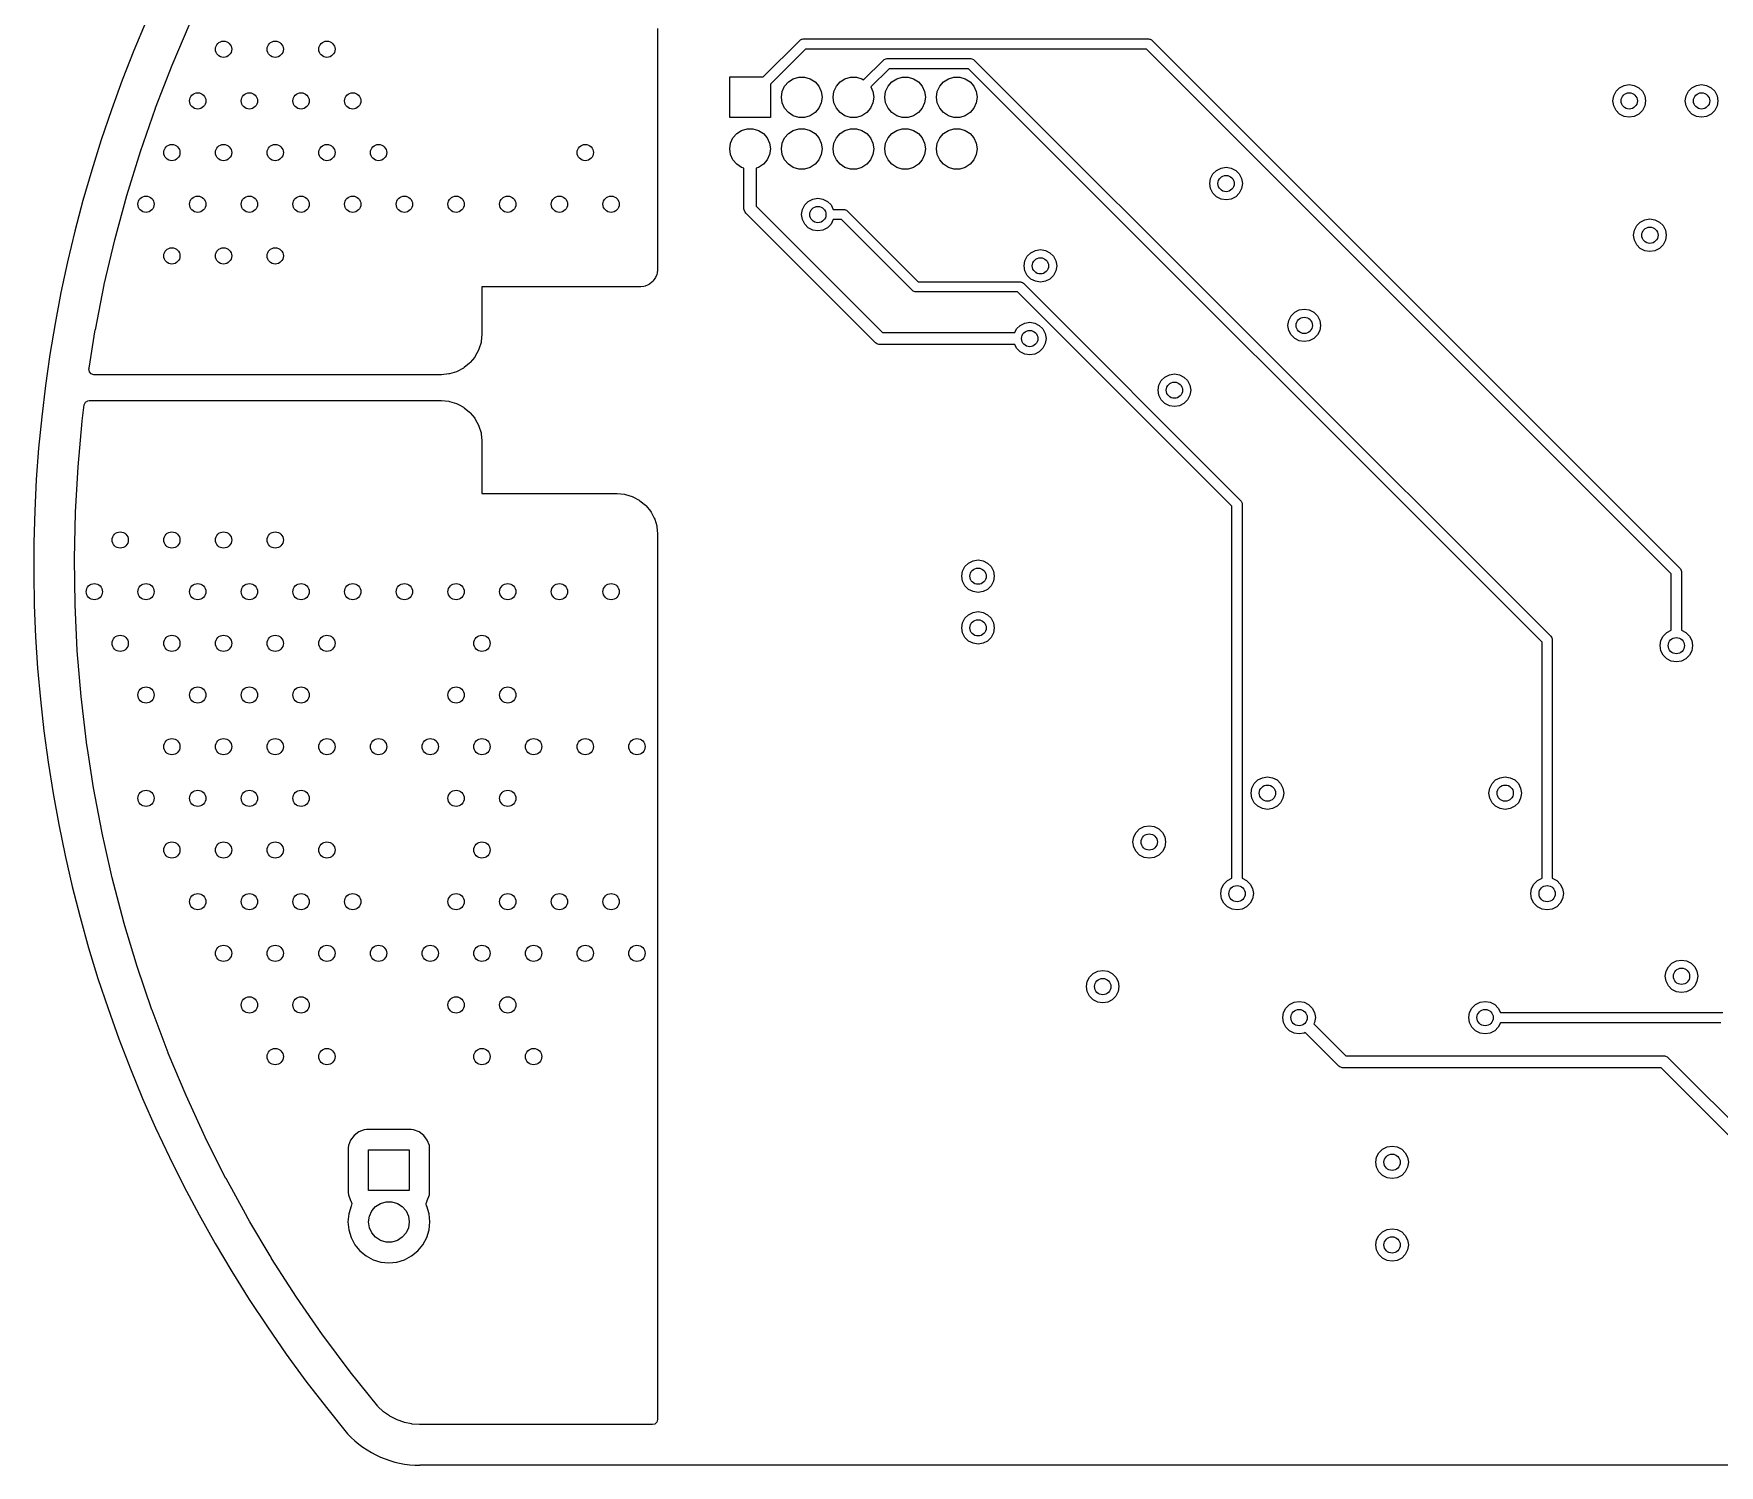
# Model space of a CAD drawing. Extents: x 116 to 183, y -93.2 to -37.6.
# Drawn here: x 115.99 to 157.41, y -93.23 to -58.04 of the extents above; entities that cross this region are included whole.
import ezdxf

# ---------------------------------------------------------------- set-up
doc = ezdxf.new("R2010")
doc.units = 0
doc.layers.add('BLACK', color=7, linetype='CONTINUOUS')

msp = doc.modelspace()

# ---------------------------------------------------------------- linework, layer by layer
at = {"layer": 'BLACK', "linetype": 'CONTINUOUS'}
for p, q in [((119.389229, -58.809653), (119.832678, -57.773491)), ((131.318, -57.908574), (131.318, -63.820267)), ((133.913224, -59.1), (134.808612, -58.204612)), ((134.808612, -58.204612), (134.827548, -58.189071)), ((134.827548, -58.189071), (134.827554, -58.189066)), ((134.827554, -58.189066), (134.859415, -58.175868)), ((134.859415, -58.175868), (134.872613, -58.170402)), ((134.872613, -58.170402), (134.872614, -58.170402)), ((134.872614, -58.170402), (134.897, -58.168)), ((134.897, -58.168), (143.383, -58.168)), ((143.383, -58.168), (143.407386, -58.170402)), ((143.407386, -58.170402), (143.407387, -58.170402)), ((143.407387, -58.170402), (143.420584, -58.175868)), ((143.420584, -58.175868), (143.452446, -58.189066)), ((143.452446, -58.189066), (143.452451, -58.189071)), ((143.452451, -58.189071), (143.471388, -58.204612)), ((143.471388, -58.204612), (156.440628, -71.173852)), ((118.980517, -59.864553), (119.387621, -58.8136)), ((119.387621, -58.8136), (119.389229, -58.809653)), ((134.948776, -58.418), (134.09, -59.276776)), ((143.331224, -58.418), (134.948776, -58.418)), ((136.380523, -59.1727), (136.866612, -58.686612)), ((136.866612, -58.686612), (136.885553, -58.671067)), ((136.885553, -58.671067), (136.885554, -58.671066)), ((136.885554, -58.671066), (136.924066, -58.655114)), ((136.924066, -58.655114), (136.930613, -58.652402)), ((136.930613, -58.652402), (136.930614, -58.652402)), ((136.930614, -58.652402), (136.955, -58.65)), ((136.955, -58.65), (139.011727, -58.65)), ((139.011727, -58.65), (139.036113, -58.652402)), ((139.036113, -58.652402), (139.036114, -58.652402)), ((139.036114, -58.652402), (139.042661, -58.655114)), ((139.042661, -58.655114), (139.081173, -58.671066)), ((139.081173, -58.671066), (139.081178, -58.671071)), ((139.081178, -58.671071), (139.100115, -58.686612)), ((139.100115, -58.686612), (153.265629, -72.852125)), ((156.22724, -71.314016), (143.331224, -58.418)), ((133.09, -60.1), (133.09, -59.1)), ((133.09, -59.1), (133.913224, -59.1)), ((134.439373, -59.32968), (134.53257, -59.222125)), ((134.53257, -59.222125), (134.652292, -59.145184)), ((134.652292, -59.145184), (134.788843, -59.105089)), ((134.788843, -59.105089), (134.931157, -59.105089)), ((134.931157, -59.105089), (135.067708, -59.145184)), ((135.067708, -59.145184), (135.18743, -59.222125)), ((135.18743, -59.222125), (135.280627, -59.32968)), ((135.709373, -59.32968), (135.80257, -59.222125)), ((135.80257, -59.222125), (135.922292, -59.145184)), ((135.922292, -59.145184), (136.058843, -59.105089)), ((136.058843, -59.105089), (136.201157, -59.105089)), ((136.201157, -59.105089), (136.337708, -59.145184)), ((136.337708, -59.145184), (136.380523, -59.1727)), ((137.006776, -58.9), (136.558925, -59.34785)), ((136.979373, -59.32968), (137.07257, -59.222125)), ((138.959951, -58.9), (137.006776, -58.9)), ((137.07257, -59.222125), (137.192292, -59.145184)), ((137.192292, -59.145184), (137.328843, -59.105089)), ((137.328843, -59.105089), (137.471157, -59.105089)), ((137.471157, -59.105089), (137.607708, -59.145184)), ((137.607708, -59.145184), (137.72743, -59.222125)), ((137.72743, -59.222125), (137.820627, -59.32968)), ((138.249373, -59.32968), (138.34257, -59.222125)), ((138.34257, -59.222125), (138.462292, -59.145184)), ((138.462292, -59.145184), (138.598843, -59.105089)), ((138.598843, -59.105089), (138.741157, -59.105089)), ((138.741157, -59.105089), (138.877708, -59.145184)), ((138.877708, -59.145184), (138.99743, -59.222125)), ((153.05224, -72.992289), (138.959951, -58.9)), ((138.99743, -59.222125), (139.090627, -59.32968)), ((134.09, -59.276776), (134.09, -60.1)), ((134.36, -59.6), (134.380254, -59.459134)), ((134.380254, -59.740866), (134.36, -59.6)), ((134.380254, -59.459134), (134.439373, -59.32968)), ((135.280627, -59.32968), (135.339746, -59.459134)), ((135.339746, -59.459134), (135.36, -59.6)), ((135.36, -59.6), (135.339746, -59.740866)), ((135.63, -59.6), (135.650254, -59.459134)), ((135.650254, -59.740866), (135.63, -59.6)), ((135.650254, -59.459134), (135.709373, -59.32968)), ((136.558925, -59.34785), (136.609746, -59.459134)), ((136.609746, -59.459134), (136.63, -59.6)), ((136.63, -59.6), (136.609746, -59.740866)), ((136.9, -59.6), (136.920254, -59.459134)), ((136.920254, -59.740866), (136.9, -59.6)), ((136.920254, -59.459134), (136.979373, -59.32968)), ((137.820627, -59.32968), (137.879746, -59.459134)), ((137.879746, -59.459134), (137.9, -59.6)), ((137.9, -59.6), (137.879746, -59.740866)), ((138.17, -59.6), (138.190254, -59.459134)), ((138.190254, -59.740866), (138.17, -59.6)), ((138.190254, -59.459134), (138.249373, -59.32968)), ((139.090627, -59.32968), (139.149746, -59.459134)), ((139.149746, -59.459134), (139.17, -59.6)), ((139.17, -59.6), (139.149746, -59.740866)), ((154.794, -59.69), (154.813577, -59.566393)), ((154.813577, -59.566393), (154.870393, -59.454886)), ((154.870393, -59.454886), (154.958886, -59.366393)), ((154.958886, -59.366393), (155.070393, -59.309577)), ((155.070393, -59.309577), (155.194, -59.29)), ((155.194, -59.29), (155.317607, -59.309577)), ((155.317607, -59.309577), (155.429114, -59.366393)), ((155.429114, -59.366393), (155.517607, -59.454886)), ((155.517607, -59.454886), (155.574423, -59.566393)), ((155.574423, -59.566393), (155.594, -59.69)), ((156.572, -59.69), (156.591577, -59.566393)), ((156.591577, -59.566393), (156.648393, -59.454886)), ((156.648393, -59.454886), (156.736886, -59.366393)), ((156.736886, -59.366393), (156.848393, -59.309577)), ((156.848393, -59.309577), (156.972, -59.29)), ((156.972, -59.29), (157.095607, -59.309577)), ((157.095607, -59.309577), (157.207114, -59.366393)), ((157.207114, -59.366393), (157.295607, -59.454886)), ((157.295607, -59.454886), (157.352423, -59.566393)), ((157.352423, -59.566393), (157.372, -59.69)), ((118.60877, -60.933062), (118.979057, -59.868528)), ((118.979057, -59.868528), (118.980517, -59.864553)), ((134.439373, -59.87032), (134.380254, -59.740866)), ((134.53257, -59.977875), (134.439373, -59.87032)), ((134.652292, -60.054816), (134.53257, -59.977875)), ((134.788843, -60.094911), (134.652292, -60.054816)), ((135.067708, -60.054816), (134.931157, -60.094911)), ((135.18743, -59.977875), (135.067708, -60.054816)), ((135.280627, -59.87032), (135.18743, -59.977875)), ((135.339746, -59.740866), (135.280627, -59.87032)), ((135.709373, -59.87032), (135.650254, -59.740866)), ((135.80257, -59.977875), (135.709373, -59.87032)), ((135.922292, -60.054816), (135.80257, -59.977875)), ((136.058843, -60.094911), (135.922292, -60.054816)), ((136.337708, -60.054816), (136.201157, -60.094911)), ((136.45743, -59.977875), (136.337708, -60.054816)), ((136.550627, -59.87032), (136.45743, -59.977875)), ((136.609746, -59.740866), (136.550627, -59.87032)), ((136.979373, -59.87032), (136.920254, -59.740866)), ((137.07257, -59.977875), (136.979373, -59.87032)), ((137.192292, -60.054816), (137.07257, -59.977875)), ((137.328843, -60.094911), (137.192292, -60.054816)), ((137.607708, -60.054816), (137.471157, -60.094911)), ((137.72743, -59.977875), (137.607708, -60.054816)), ((137.820627, -59.87032), (137.72743, -59.977875)), ((137.879746, -59.740866), (137.820627, -59.87032)), ((138.249373, -59.87032), (138.190254, -59.740866)), ((138.34257, -59.977875), (138.249373, -59.87032)), ((138.462292, -60.054816), (138.34257, -59.977875)), ((138.598843, -60.094911), (138.462292, -60.054816)), ((138.877708, -60.054816), (138.741157, -60.094911)), ((138.99743, -59.977875), (138.877708, -60.054816)), ((139.090627, -59.87032), (138.99743, -59.977875)), ((139.149746, -59.740866), (139.090627, -59.87032)), ((154.813577, -59.813607), (154.794, -59.69)), ((154.870393, -59.925114), (154.813577, -59.813607)), ((154.958886, -60.013607), (154.870393, -59.925114)), ((155.070393, -60.070423), (154.958886, -60.013607)), ((155.429114, -60.013607), (155.317607, -60.070423)), ((155.517607, -59.925114), (155.429114, -60.013607)), ((155.574423, -59.813607), (155.517607, -59.925114)), ((155.594, -59.69), (155.574423, -59.813607)), ((156.591577, -59.813607), (156.572, -59.69)), ((156.648393, -59.925114), (156.591577, -59.813607)), ((156.736886, -60.013607), (156.648393, -59.925114)), ((156.848393, -60.070423), (156.736886, -60.013607)), ((157.207114, -60.013607), (157.095607, -60.070423)), ((157.295607, -59.925114), (157.207114, -60.013607)), ((157.352423, -59.813607), (157.295607, -59.925114)), ((157.372, -59.69), (157.352423, -59.813607)), ((134.09, -60.1), (133.09, -60.1)), ((133.26257, -60.492125), (133.382292, -60.415184)), ((133.382292, -60.415184), (133.518843, -60.375089)), ((133.518843, -60.375089), (133.661157, -60.375089)), ((133.661157, -60.375089), (133.797708, -60.415184)), ((133.797708, -60.415184), (133.91743, -60.492125)), ((134.53257, -60.492125), (134.652292, -60.415184)), ((134.652292, -60.415184), (134.788843, -60.375089)), ((134.931157, -60.094911), (134.788843, -60.094911)), ((134.788843, -60.375089), (134.931157, -60.375089)), ((134.931157, -60.375089), (135.067708, -60.415184)), ((135.067708, -60.415184), (135.18743, -60.492125)), ((135.80257, -60.492125), (135.922292, -60.415184)), ((135.922292, -60.415184), (136.058843, -60.375089)), ((136.201157, -60.094911), (136.058843, -60.094911)), ((136.058843, -60.375089), (136.201157, -60.375089)), ((136.201157, -60.375089), (136.337708, -60.415184)), ((136.337708, -60.415184), (136.45743, -60.492125)), ((137.07257, -60.492125), (137.192292, -60.415184)), ((137.192292, -60.415184), (137.328843, -60.375089)), ((137.471157, -60.094911), (137.328843, -60.094911)), ((137.328843, -60.375089), (137.471157, -60.375089)), ((137.471157, -60.375089), (137.607708, -60.415184)), ((137.607708, -60.415184), (137.72743, -60.492125)), ((138.34257, -60.492125), (138.462292, -60.415184)), ((138.462292, -60.415184), (138.598843, -60.375089)), ((138.741157, -60.094911), (138.598843, -60.094911)), ((138.598843, -60.375089), (138.741157, -60.375089)), ((138.741157, -60.375089), (138.877708, -60.415184)), ((138.877708, -60.415184), (138.99743, -60.492125)), ((155.194, -60.09), (155.070393, -60.070423)), ((155.317607, -60.070423), (155.194, -60.09)), ((156.972, -60.09), (156.848393, -60.070423)), ((157.095607, -60.070423), (156.972, -60.09)), ((133.09, -60.87), (133.110254, -60.729134)), ((133.110254, -61.010866), (133.09, -60.87)), ((133.110254, -60.729134), (133.169373, -60.59968)), ((133.169373, -60.59968), (133.26257, -60.492125)), ((133.91743, -60.492125), (134.010627, -60.59968)), ((134.010627, -60.59968), (134.069746, -60.729134)), ((134.069746, -60.729134), (134.09, -60.87)), ((134.09, -60.87), (134.069746, -61.010866)), ((134.36, -60.87), (134.380254, -60.729134)), ((134.380254, -61.010866), (134.36, -60.87)), ((134.380254, -60.729134), (134.439373, -60.59968)), ((134.439373, -60.59968), (134.53257, -60.492125)), ((135.18743, -60.492125), (135.280627, -60.59968)), ((135.280627, -60.59968), (135.339746, -60.729134)), ((135.339746, -60.729134), (135.36, -60.87)), ((135.36, -60.87), (135.339746, -61.010866)), ((135.63, -60.87), (135.650254, -60.729134)), ((135.650254, -61.010866), (135.63, -60.87)), ((135.650254, -60.729134), (135.709373, -60.59968)), ((135.709373, -60.59968), (135.80257, -60.492125)), ((136.45743, -60.492125), (136.550627, -60.59968)), ((136.550627, -60.59968), (136.609746, -60.729134)), ((136.609746, -60.729134), (136.63, -60.87)), ((136.63, -60.87), (136.609746, -61.010866)), ((136.9, -60.87), (136.920254, -60.729134)), ((136.920254, -61.010866), (136.9, -60.87)), ((136.920254, -60.729134), (136.979373, -60.59968)), ((136.979373, -60.59968), (137.07257, -60.492125)), ((137.72743, -60.492125), (137.820627, -60.59968)), ((137.820627, -60.59968), (137.879746, -60.729134)), ((137.879746, -60.729134), (137.9, -60.87)), ((137.9, -60.87), (137.879746, -61.010866)), ((138.17, -60.87), (138.190254, -60.729134)), ((138.190254, -61.010866), (138.17, -60.87)), ((138.190254, -60.729134), (138.249373, -60.59968)), ((138.249373, -60.59968), (138.34257, -60.492125)), ((138.99743, -60.492125), (139.090627, -60.59968)), ((139.090627, -60.59968), (139.149746, -60.729134)), ((139.149746, -60.729134), (139.17, -60.87)), ((139.17, -60.87), (139.149746, -61.010866)), ((118.274464, -62.013797), (118.607462, -60.937045)), ((118.607462, -60.937045), (118.60877, -60.933062)), ((133.169373, -61.14032), (133.110254, -61.010866)), ((133.26257, -61.247875), (133.169373, -61.14032)), ((133.382292, -61.324816), (133.26257, -61.247875)), ((133.91743, -61.247875), (133.797708, -61.324816)), ((134.010627, -61.14032), (133.91743, -61.247875)), ((134.069746, -61.010866), (134.010627, -61.14032)), ((134.439373, -61.14032), (134.380254, -61.010866)), ((134.53257, -61.247875), (134.439373, -61.14032)), ((134.652292, -61.324816), (134.53257, -61.247875)), ((135.18743, -61.247875), (135.067708, -61.324816)), ((135.280627, -61.14032), (135.18743, -61.247875)), ((135.339746, -61.010866), (135.280627, -61.14032)), ((135.709373, -61.14032), (135.650254, -61.010866)), ((135.80257, -61.247875), (135.709373, -61.14032)), ((135.922292, -61.324816), (135.80257, -61.247875)), ((136.45743, -61.247875), (136.337708, -61.324816)), ((136.550627, -61.14032), (136.45743, -61.247875)), ((136.609746, -61.010866), (136.550627, -61.14032)), ((136.979373, -61.14032), (136.920254, -61.010866)), ((137.07257, -61.247875), (136.979373, -61.14032)), ((137.192292, -61.324816), (137.07257, -61.247875)), ((137.72743, -61.247875), (137.607708, -61.324816)), ((137.820627, -61.14032), (137.72743, -61.247875)), ((137.879746, -61.010866), (137.820627, -61.14032)), ((138.249373, -61.14032), (138.190254, -61.010866)), ((138.34257, -61.247875), (138.249373, -61.14032)), ((138.462292, -61.324816), (138.34257, -61.247875)), ((138.99743, -61.247875), (138.877708, -61.324816)), ((139.090627, -61.14032), (138.99743, -61.247875)), ((139.149746, -61.010866), (139.090627, -61.14032)), ((133.44, -61.34176), (133.382292, -61.324816)), ((133.44, -62.343), (133.44, -61.34176)), ((133.797708, -61.324816), (133.74, -61.34176)), ((133.74, -61.34176), (133.74, -62.280868)), ((134.788843, -61.364911), (134.652292, -61.324816)), ((134.931157, -61.364911), (134.788843, -61.364911)), ((135.067708, -61.324816), (134.931157, -61.364911)), ((136.058843, -61.364911), (135.922292, -61.324816)), ((136.201157, -61.364911), (136.058843, -61.364911)), ((136.337708, -61.324816), (136.201157, -61.364911)), ((137.328843, -61.364911), (137.192292, -61.324816)), ((137.471157, -61.364911), (137.328843, -61.364911)), ((137.607708, -61.324816), (137.471157, -61.364911)), ((138.598843, -61.364911), (138.462292, -61.324816)), ((138.741157, -61.364911), (138.598843, -61.364911)), ((138.877708, -61.324816), (138.741157, -61.364911)), ((144.888, -61.722), (144.907577, -61.598393)), ((144.907577, -61.598393), (144.964393, -61.486886)), ((144.964393, -61.486886), (145.052886, -61.398393)), ((145.052886, -61.398393), (145.164393, -61.341577)), ((145.164393, -61.341577), (145.288, -61.322)), ((145.288, -61.322), (145.411607, -61.341577)), ((145.411607, -61.341577), (145.523114, -61.398393)), ((145.523114, -61.398393), (145.611607, -61.486886)), ((145.611607, -61.486886), (145.668423, -61.598393)), ((145.668423, -61.598393), (145.688, -61.722)), ((117.97796, -63.105598), (118.273283, -62.017868)), ((118.273283, -62.017868), (118.274464, -62.013797)), ((135.019886, -62.160393), (135.131393, -62.103577)), ((135.131393, -62.103577), (135.255, -62.084)), ((135.255, -62.084), (135.378607, -62.103577)), ((135.378607, -62.103577), (135.490114, -62.160393)), ((144.907577, -61.845607), (144.888, -61.722)), ((144.964393, -61.957114), (144.907577, -61.845607)), ((145.052886, -62.045607), (144.964393, -61.957114)), ((145.164393, -62.102423), (145.052886, -62.045607)), ((145.288, -62.122), (145.164393, -62.102423)), ((145.411607, -62.102423), (145.288, -62.122)), ((145.523114, -62.045607), (145.411607, -62.102423)), ((145.611607, -61.957114), (145.523114, -62.045607)), ((145.668423, -61.845607), (145.611607, -61.957114)), ((145.688, -61.722), (145.668423, -61.845607)), ((133.442882, -62.372263), (133.44, -62.343)), ((133.465279, -62.426335), (133.442882, -62.372263)), ((133.483934, -62.449066), (133.465279, -62.426335)), ((136.672934, -65.638066), (133.483934, -62.449066)), ((133.74, -62.280868), (136.841132, -65.382)), ((134.855, -62.484), (134.874577, -62.360393)), ((134.874577, -62.607607), (134.855, -62.484)), ((134.874577, -62.360393), (134.931393, -62.248886)), ((134.931393, -62.248886), (135.019886, -62.160393)), ((135.490114, -62.160393), (135.578607, -62.248886)), ((135.578607, -62.248886), (135.634713, -62.359)), ((135.634713, -62.359), (135.89, -62.359)), ((135.89, -62.359), (135.914386, -62.361402)), ((135.914386, -62.361402), (135.914387, -62.361402)), ((135.914387, -62.361402), (135.927584, -62.366868)), ((135.927584, -62.366868), (135.959446, -62.380066)), ((135.959446, -62.380066), (135.959451, -62.380071)), ((135.959451, -62.380071), (135.978388, -62.395612)), ((135.978388, -62.395612), (137.719777, -64.137)), ((134.931393, -62.719114), (134.874577, -62.607607)), ((135.019886, -62.807607), (134.931393, -62.719114)), ((135.131393, -62.864423), (135.019886, -62.807607)), ((135.255, -62.884), (135.131393, -62.864423)), ((135.378607, -62.864423), (135.255, -62.884)), ((135.490114, -62.807607), (135.378607, -62.864423)), ((135.578607, -62.719114), (135.490114, -62.807607)), ((135.634713, -62.609), (135.578607, -62.719114)), ((135.838224, -62.609), (135.634713, -62.609)), ((137.579612, -64.350389), (135.838224, -62.609)), ((155.302, -62.992), (155.321577, -62.868393)), ((155.321577, -62.868393), (155.378393, -62.756886)), ((155.378393, -62.756886), (155.466886, -62.668393)), ((155.466886, -62.668393), (155.578393, -62.611577)), ((155.578393, -62.611577), (155.702, -62.592)), ((155.702, -62.592), (155.825607, -62.611577)), ((155.825607, -62.611577), (155.937114, -62.668393)), ((155.937114, -62.668393), (156.025607, -62.756886)), ((156.025607, -62.756886), (156.082423, -62.868393)), ((156.082423, -62.868393), (156.102, -62.992)), ((117.71966, -64.206989), (117.976931, -63.109666)), ((117.976931, -63.109666), (117.97796, -63.105598)), ((140.489733, -63.421381), (140.60124, -63.364565)), ((140.60124, -63.364565), (140.724847, -63.344988)), ((140.724847, -63.344988), (140.848454, -63.364565)), ((140.848454, -63.364565), (140.959961, -63.421381)), ((155.321577, -63.115607), (155.302, -62.992)), ((155.378393, -63.227114), (155.321577, -63.115607)), ((155.466886, -63.315607), (155.378393, -63.227114)), ((155.578393, -63.372423), (155.466886, -63.315607)), ((155.702, -63.392), (155.578393, -63.372423)), ((155.825607, -63.372423), (155.702, -63.392)), ((155.937114, -63.315607), (155.825607, -63.372423)), ((156.025607, -63.227114), (155.937114, -63.315607)), ((156.082423, -63.115607), (156.025607, -63.227114)), ((156.102, -62.992), (156.082423, -63.115607)), ((140.324847, -63.744988), (140.344424, -63.621381)), ((140.344424, -63.868595), (140.324847, -63.744988)), ((140.344424, -63.621381), (140.40124, -63.509874)), ((140.40124, -63.509874), (140.489733, -63.421381)), ((140.959961, -63.421381), (141.048454, -63.509874)), ((141.048454, -63.509874), (141.10527, -63.621381)), ((141.10527, -63.621381), (141.124847, -63.744988)), ((141.124847, -63.744988), (141.10527, -63.868595)), ((131.114147, -64.19397), (131.086115, -64.210154)), ((131.178047, -64.144939), (131.114147, -64.19397)), ((131.200939, -64.122047), (131.178047, -64.144939)), ((131.24997, -64.058147), (131.200939, -64.122047)), ((131.266154, -64.030115), (131.24997, -64.058147)), ((131.296977, -63.955702), (131.266154, -64.030115)), ((131.305355, -63.924436), (131.296977, -63.955702)), ((131.316939, -63.836454), (131.305355, -63.924436)), ((131.318, -63.820267), (131.316939, -63.836454)), ((137.719777, -64.137), (140.217305, -64.137)), ((140.217305, -64.137), (140.241691, -64.139402)), ((140.241691, -64.139402), (140.241692, -64.139402)), ((140.241692, -64.139402), (140.254889, -64.144868)), ((140.254889, -64.144868), (140.286751, -64.158066)), ((140.286751, -64.158066), (140.286756, -64.158071)), ((140.286756, -64.158071), (140.305693, -64.173612)), ((140.305693, -64.173612), (145.645628, -69.513546)), ((140.40124, -63.980102), (140.344424, -63.868595)), ((140.489733, -64.068595), (140.40124, -63.980102)), ((140.60124, -64.125411), (140.489733, -64.068595)), ((140.724847, -64.144988), (140.60124, -64.125411)), ((140.848454, -64.125411), (140.724847, -64.144988)), ((140.959961, -64.068595), (140.848454, -64.125411)), ((141.048454, -63.980102), (140.959961, -64.068595)), ((141.10527, -63.868595), (141.048454, -63.980102)), ((117.499849, -65.316736), (117.718763, -64.211138)), ((117.718763, -64.211138), (117.71966, -64.206989)), ((130.876268, -64.262), (127, -64.262)), ((127, -64.262), (127, -65.262)), ((130.892452, -64.260939), (130.876268, -64.262)), ((130.907045, -64.259017), (130.892452, -64.260939)), ((130.980436, -64.249355), (130.907045, -64.259017)), ((131.011702, -64.240977), (130.980436, -64.249355)), ((131.086115, -64.210154), (131.011702, -64.240977)), ((137.598554, -64.365934), (137.579612, -64.350389)), ((137.643614, -64.384598), (137.598554, -64.365934)), ((137.668, -64.387), (137.643614, -64.384598)), ((140.165529, -64.387), (137.668, -64.387)), ((145.43224, -69.653711), (140.165529, -64.387)), ((146.827817, -65.084643), (146.884633, -64.973136)), ((146.884633, -64.973136), (146.973126, -64.884643)), ((146.973126, -64.884643), (147.084633, -64.827827)), ((147.084633, -64.827827), (147.20824, -64.80825)), ((147.20824, -64.80825), (147.331847, -64.827827)), ((147.331847, -64.827827), (147.443354, -64.884643)), ((147.443354, -64.884643), (147.531847, -64.973136)), ((147.531847, -64.973136), (147.588663, -65.084643)), ((117.347202, -66.258227), (117.499103, -65.320878)), ((117.499103, -65.320878), (117.499849, -65.316736)), ((126.999403, -65.427061), (126.981982, -65.603934)), ((127, -65.414907), (126.999403, -65.427061)), ((127, -65.262), (127, -65.262003)), ((127, -65.262003), (127, -65.414907)), ((136.841132, -65.382), (140.095025, -65.382)), ((140.095025, -65.382), (140.138393, -65.296886)), ((140.138393, -65.296886), (140.226886, -65.208393)), ((140.226886, -65.208393), (140.338393, -65.151577)), ((140.338393, -65.151577), (140.462, -65.132)), ((140.462, -65.132), (140.585607, -65.151577)), ((140.585607, -65.151577), (140.697114, -65.208393)), ((140.697114, -65.208393), (140.785607, -65.296886)), ((140.785607, -65.296886), (140.842423, -65.408393)), ((140.842423, -65.408393), (140.862, -65.532)), ((146.80824, -65.20825), (146.827817, -65.084643)), ((146.827817, -65.331857), (146.80824, -65.20825)), ((146.884633, -65.443364), (146.827817, -65.331857)), ((146.973126, -65.531857), (146.884633, -65.443364)), ((147.531847, -65.443364), (147.443354, -65.531857)), ((147.588663, -65.331857), (147.531847, -65.443364)), ((147.588663, -65.084643), (147.60824, -65.20825)), ((147.60824, -65.20825), (147.588663, -65.331857)), ((126.918121, -65.814456), (126.837227, -65.965798)), ((126.927424, -65.791998), (126.918121, -65.814456)), ((126.97724, -65.627775), (126.927424, -65.791998)), ((126.981982, -65.603934), (126.97724, -65.627775)), ((136.695665, -65.656721), (136.672934, -65.638066)), ((136.727339, -65.66984), (136.695665, -65.656721)), ((136.749736, -65.679118), (136.727339, -65.66984)), ((136.779, -65.682), (136.749736, -65.679118)), ((140.095025, -65.682), (136.779, -65.682)), ((140.138393, -65.767114), (140.095025, -65.682)), ((140.226886, -65.855607), (140.138393, -65.767114)), ((140.338393, -65.912423), (140.226886, -65.855607)), ((140.697114, -65.855607), (140.585607, -65.912423)), ((140.785607, -65.767114), (140.697114, -65.855607)), ((140.842423, -65.655607), (140.785607, -65.767114)), ((140.862, -65.532), (140.842423, -65.655607)), ((147.084633, -65.588673), (146.973126, -65.531857)), ((147.20824, -65.60825), (147.084633, -65.588673)), ((147.331847, -65.588673), (147.20824, -65.60825)), ((147.443354, -65.531857), (147.331847, -65.588673)), ((117.344133, -66.277164), (117.347202, -66.258227)), ((126.544798, -66.258227), (126.393456, -66.339121)), ((126.56501, -66.244722), (126.544798, -66.258227)), ((126.697666, -66.135854), (126.56501, -66.244722)), ((126.714854, -66.118666), (126.697666, -66.135854)), ((126.823722, -65.98601), (126.714854, -66.118666)), ((126.837227, -65.965798), (126.823722, -65.98601)), ((140.462, -65.932), (140.338393, -65.912423)), ((140.585607, -65.912423), (140.462, -65.932)), ((117.343798, -66.279353), (117.344133, -66.277164)), ((117.353742, -66.348511), (117.343798, -66.279353)), ((117.399497, -66.401315), (117.353742, -66.348511)), ((117.466536, -66.421), (117.399497, -66.401315)), ((125.993907, -66.421), (117.466536, -66.421)), ((126.006061, -66.420403), (125.993907, -66.421)), ((126.182934, -66.402982), (126.006061, -66.420403)), ((126.206775, -66.39824), (126.182934, -66.402982)), ((126.370998, -66.348424), (126.206775, -66.39824)), ((126.393456, -66.339121), (126.370998, -66.348424)), ((143.618, -66.802), (143.637577, -66.678393)), ((143.637577, -66.678393), (143.694393, -66.566886)), ((143.694393, -66.566886), (143.782886, -66.478393)), ((143.782886, -66.478393), (143.894393, -66.421577)), ((143.894393, -66.421577), (144.018, -66.402)), ((144.018, -66.402), (144.141607, -66.421577)), ((144.141607, -66.421577), (144.253114, -66.478393)), ((144.253114, -66.478393), (144.341607, -66.566886)), ((144.341607, -66.566886), (144.398423, -66.678393)), ((144.398423, -66.678393), (144.418, -66.802)), ((117.226257, -67.164437), (117.254199, -67.100398)), ((117.254199, -67.100398), (117.312328, -67.061632)), ((117.312328, -67.061632), (117.349276, -67.056)), ((117.349276, -67.056), (125.993907, -67.056)), ((125.993907, -67.056), (126.006061, -67.056597)), ((126.006061, -67.056597), (126.182941, -67.074018)), ((126.182941, -67.074018), (126.206769, -67.078757)), ((126.206769, -67.078757), (126.371001, -67.128576)), ((143.637577, -66.925607), (143.618, -66.802)), ((143.694393, -67.037114), (143.637577, -66.925607)), ((143.782886, -67.125607), (143.694393, -67.037114)), ((144.341607, -67.037114), (144.253114, -67.125607)), ((144.398423, -66.925607), (144.341607, -67.037114)), ((144.418, -66.802), (144.398423, -66.925607)), ((117.176751, -67.555766), (117.226257, -67.164437)), ((126.371001, -67.128576), (126.393453, -67.137877)), ((126.393453, -67.137877), (126.443144, -67.164437)), ((126.443144, -67.164437), (126.544798, -67.218772)), ((126.544798, -67.218772), (126.56501, -67.232277)), ((126.56501, -67.232277), (126.697666, -67.341145)), ((126.697666, -67.341145), (126.714854, -67.358333)), ((126.714854, -67.358333), (126.823722, -67.490989)), ((126.823722, -67.490989), (126.837227, -67.511201)), ((126.837227, -67.511201), (126.918121, -67.662543)), ((143.894393, -67.182423), (143.782886, -67.125607)), ((144.018, -67.202), (143.894393, -67.182423)), ((144.141607, -67.182423), (144.018, -67.202)), ((144.253114, -67.125607), (144.141607, -67.182423)), ((117.073838, -68.682445), (117.176284, -67.560045)), ((117.176284, -67.560045), (117.176751, -67.555766)), ((126.918121, -67.662543), (126.927424, -67.685001)), ((126.927424, -67.685001), (126.97724, -67.849224)), ((126.97724, -67.849224), (126.981982, -67.873065)), ((126.981982, -67.873065), (126.999403, -68.049938)), ((126.999403, -68.049938), (127, -68.062092)), ((127, -68.062092), (127, -69.342)), ((117.011046, -69.797201), (117.07353, -68.686632)), ((117.07353, -68.686632), (117.073838, -68.682445)), ((127, -69.342), (130.311907, -69.342)), ((130.311907, -69.342), (130.324061, -69.342597)), ((130.324061, -69.342597), (130.500941, -69.360018)), ((130.500941, -69.360018), (130.524769, -69.364757)), ((130.524769, -69.364757), (130.689001, -69.414576)), ((130.689001, -69.414576), (130.711453, -69.423877)), ((130.711453, -69.423877), (130.862798, -69.504772)), ((130.862798, -69.504772), (130.88301, -69.518277)), ((130.88301, -69.518277), (131.015666, -69.627145)), ((145.645628, -69.513546), (145.661173, -69.532488)), ((145.661173, -69.532488), (145.661174, -69.532489)), ((145.661174, -69.532489), (145.679838, -69.577549)), ((145.679838, -69.577549), (145.68224, -69.601935)), ((116.985954, -70.942931), (117.010053, -69.816171)), ((117.010053, -69.816171), (117.010221, -69.811868)), ((117.010221, -69.811868), (117.011046, -69.797201)), ((131.015666, -69.627145), (131.032854, -69.644333)), ((131.032854, -69.644333), (131.141722, -69.776989)), ((131.141722, -69.776989), (131.155227, -69.797201)), ((131.155227, -69.797201), (131.236121, -69.948543)), ((131.236121, -69.948543), (131.245424, -69.971001)), ((131.245424, -69.971001), (131.29524, -70.135224)), ((145.43224, -78.798536), (145.43224, -69.653711)), ((145.68224, -69.601935), (145.68224, -78.798536)), ((131.29524, -70.135224), (131.299982, -70.159065)), ((131.299982, -70.159065), (131.317403, -70.335938)), ((131.317403, -70.335938), (131.318, -70.348092)), ((131.318, -70.348092), (131.318, -92.106831)), ((116.985937, -70.947244), (116.985954, -70.942931)), ((117.001075, -72.074178), (116.985937, -70.947244)), ((138.811577, -71.250393), (138.868393, -71.138886)), ((138.868393, -71.138886), (138.956886, -71.050393)), ((138.956886, -71.050393), (139.068393, -70.993577)), ((139.068393, -70.993577), (139.192, -70.974)), ((139.192, -70.974), (139.315607, -70.993577)), ((139.315607, -70.993577), (139.427114, -71.050393)), ((139.427114, -71.050393), (139.515607, -71.138886)), ((139.515607, -71.138886), (139.572423, -71.250393)), ((156.440628, -71.173852), (156.456168, -71.192788)), ((156.456168, -71.192788), (156.456174, -71.192794)), ((156.456174, -71.192794), (156.474838, -71.237854)), ((156.474838, -71.237854), (156.47724, -71.26224)), ((138.792, -71.374), (138.811577, -71.250393)), ((138.811577, -71.497607), (138.792, -71.374)), ((138.868393, -71.609114), (138.811577, -71.497607)), ((138.956886, -71.697607), (138.868393, -71.609114)), ((139.515607, -71.609114), (139.427114, -71.697607)), ((139.572423, -71.497607), (139.515607, -71.609114)), ((139.572423, -71.250393), (139.592, -71.374)), ((139.592, -71.374), (139.572423, -71.497607)), ((156.22724, -72.702536), (156.22724, -71.314016)), ((156.47724, -71.26224), (156.47724, -72.702536)), ((117.001205, -72.078386), (117.001075, -72.074178)), ((139.068393, -71.754423), (138.956886, -71.697607)), ((139.192, -71.774), (139.068393, -71.754423)), ((139.315607, -71.754423), (139.192, -71.774)), ((139.427114, -71.697607), (139.315607, -71.754423)), ((117.055569, -73.204186), (117.001205, -72.078386)), ((138.811577, -72.520393), (138.868393, -72.408886)), ((138.868393, -72.408886), (138.956886, -72.320393)), ((138.956886, -72.320393), (139.068393, -72.263577)), ((139.068393, -72.263577), (139.192, -72.244)), ((139.192, -72.244), (139.315607, -72.263577)), ((139.315607, -72.263577), (139.427114, -72.320393)), ((139.427114, -72.320393), (139.515607, -72.408886)), ((139.515607, -72.408886), (139.572423, -72.520393)), ((138.792, -72.644), (138.811577, -72.520393)), ((138.811577, -72.767607), (138.792, -72.644)), ((138.868393, -72.879114), (138.811577, -72.767607)), ((138.956886, -72.967607), (138.868393, -72.879114)), ((139.515607, -72.879114), (139.427114, -72.967607)), ((139.572423, -72.767607), (139.515607, -72.879114)), ((139.572423, -72.520393), (139.592, -72.644)), ((139.592, -72.644), (139.572423, -72.767607)), ((153.265629, -72.852125), (153.281174, -72.871067)), ((153.281174, -72.871067), (153.299838, -72.916127)), ((155.971817, -72.958643), (156.028633, -72.847136)), ((156.028633, -72.847136), (156.117126, -72.758643)), ((156.117126, -72.758643), (156.22724, -72.702536)), ((156.47724, -72.702536), (156.587354, -72.758643)), ((156.587354, -72.758643), (156.675847, -72.847136)), ((156.675847, -72.847136), (156.732663, -72.958643)), ((117.055846, -73.208397), (117.055569, -73.204186)), ((117.149363, -74.33157), (117.055846, -73.208397)), ((139.068393, -73.024423), (138.956886, -72.967607)), ((139.192, -73.044), (139.068393, -73.024423)), ((139.315607, -73.024423), (139.192, -73.044)), ((139.427114, -72.967607), (139.315607, -73.024423)), ((153.05224, -78.798536), (153.05224, -72.992289)), ((153.299838, -72.916127), (153.30224, -72.940513)), ((153.30224, -72.940513), (153.30224, -78.798536)), ((155.95224, -73.08225), (155.971817, -72.958643)), ((155.971817, -73.205857), (155.95224, -73.08225)), ((156.028633, -73.317364), (155.971817, -73.205857)), ((156.117126, -73.405857), (156.028633, -73.317364)), ((156.675847, -73.317364), (156.587354, -73.405857)), ((156.732663, -73.205857), (156.675847, -73.317364)), ((156.732663, -72.958643), (156.75224, -73.08225)), ((156.75224, -73.08225), (156.732663, -73.205857)), ((156.228633, -73.462673), (156.117126, -73.405857)), ((156.35224, -73.48225), (156.228633, -73.462673)), ((156.475847, -73.462673), (156.35224, -73.48225)), ((156.587354, -73.405857), (156.475847, -73.462673)), ((117.149787, -74.335773), (117.149363, -74.33157)), ((117.282346, -75.455016), (117.149787, -74.335773)), ((117.282917, -75.459209), (117.282346, -75.455016)), ((117.322871, -75.718813), (117.282917, -75.459209)), ((117.454355, -76.573135), (117.322871, -75.718813)), ((117.455086, -76.57739), (117.454355, -76.573135)), ((117.665183, -77.6846), (117.455086, -76.57739)), ((145.904, -76.708), (145.923577, -76.584393)), ((145.923577, -76.584393), (145.980393, -76.472886)), ((145.980393, -76.472886), (146.068886, -76.384393)), ((146.068886, -76.384393), (146.180393, -76.327577)), ((146.180393, -76.327577), (146.304, -76.308)), ((146.304, -76.308), (146.427607, -76.327577)), ((146.427607, -76.327577), (146.539114, -76.384393)), ((146.539114, -76.384393), (146.627607, -76.472886)), ((146.627607, -76.472886), (146.684423, -76.584393)), ((146.684423, -76.584393), (146.704, -76.708)), ((151.746, -76.708), (151.765577, -76.584393)), ((151.765577, -76.584393), (151.822393, -76.472886)), ((151.822393, -76.472886), (151.910886, -76.384393)), ((151.910886, -76.384393), (152.022393, -76.327577)), ((152.022393, -76.327577), (152.146, -76.308)), ((152.146, -76.308), (152.269607, -76.327577)), ((152.269607, -76.327577), (152.381114, -76.384393)), ((152.381114, -76.384393), (152.469607, -76.472886)), ((152.469607, -76.472886), (152.526423, -76.584393)), ((152.526423, -76.584393), (152.546, -76.708)), ((145.923577, -76.831607), (145.904, -76.708)), ((145.980393, -76.943114), (145.923577, -76.831607)), ((146.068886, -77.031607), (145.980393, -76.943114)), ((146.180393, -77.088423), (146.068886, -77.031607)), ((146.539114, -77.031607), (146.427607, -77.088423)), ((146.627607, -76.943114), (146.539114, -77.031607)), ((146.684423, -76.831607), (146.627607, -76.943114)), ((146.704, -76.708), (146.684423, -76.831607)), ((151.765577, -76.831607), (151.746, -76.708)), ((151.822393, -76.943114), (151.765577, -76.831607)), ((151.910886, -77.031607), (151.822393, -76.943114)), ((152.022393, -77.088423), (151.910886, -77.031607)), ((152.381114, -77.031607), (152.269607, -77.088423)), ((152.469607, -76.943114), (152.381114, -77.031607)), ((152.526423, -76.831607), (152.469607, -76.943114)), ((152.546, -76.708), (152.526423, -76.831607)), ((146.304, -77.108), (146.180393, -77.088423)), ((146.427607, -77.088423), (146.304, -77.108)), ((152.146, -77.108), (152.022393, -77.088423)), ((152.269607, -77.088423), (152.146, -77.108)), ((117.666057, -77.688811), (117.665183, -77.6846)), ((117.740014, -78.015938), (117.666057, -77.688811)), ((142.99824, -77.90825), (143.017817, -77.784643)), ((143.017817, -77.784643), (143.074633, -77.673136)), ((143.074633, -77.673136), (143.163126, -77.584643)), ((143.163126, -77.584643), (143.274633, -77.527827)), ((143.274633, -77.527827), (143.39824, -77.50825)), ((143.39824, -77.50825), (143.521847, -77.527827)), ((143.521847, -77.527827), (143.633354, -77.584643)), ((143.633354, -77.584643), (143.721847, -77.673136)), ((143.721847, -77.673136), (143.778663, -77.784643)), ((143.778663, -77.784643), (143.79824, -77.90825)), ((117.914586, -78.788107), (117.740014, -78.015938)), ((143.017817, -78.031857), (142.99824, -77.90825)), ((143.074633, -78.143364), (143.017817, -78.031857)), ((143.163126, -78.231857), (143.074633, -78.143364)), ((143.274633, -78.288673), (143.163126, -78.231857)), ((143.39824, -78.30825), (143.274633, -78.288673)), ((143.521847, -78.288673), (143.39824, -78.30825)), ((143.633354, -78.231857), (143.521847, -78.288673)), ((143.721847, -78.143364), (143.633354, -78.231857)), ((143.778663, -78.031857), (143.721847, -78.143364)), ((143.79824, -77.90825), (143.778663, -78.031857)), ((117.915612, -78.792301), (117.914586, -78.788107)), ((118.202237, -79.882196), (117.915612, -78.792301)), ((145.15724, -79.17825), (145.176817, -79.054643)), ((145.176817, -79.054643), (145.233633, -78.943136)), ((145.233633, -78.943136), (145.322126, -78.854643)), ((145.322126, -78.854643), (145.43224, -78.798536)), ((145.68224, -78.798536), (145.792354, -78.854643)), ((145.792354, -78.854643), (145.880847, -78.943136)), ((145.880847, -78.943136), (145.937663, -79.054643)), ((145.937663, -79.054643), (145.95724, -79.17825)), ((152.77724, -79.17825), (152.796817, -79.054643)), ((152.796817, -79.054643), (152.853633, -78.943136)), ((152.853633, -78.943136), (152.942126, -78.854643)), ((152.942126, -78.854643), (153.05224, -78.798536)), ((153.30224, -78.798536), (153.412354, -78.854643)), ((153.412354, -78.854643), (153.500847, -78.943136)), ((153.500847, -78.943136), (153.557663, -79.054643)), ((153.557663, -79.054643), (153.57724, -79.17825)), ((145.176817, -79.301857), (145.15724, -79.17825)), ((145.233633, -79.413364), (145.176817, -79.301857)), ((145.322126, -79.501857), (145.233633, -79.413364)), ((145.433633, -79.558673), (145.322126, -79.501857)), ((145.792354, -79.501857), (145.680847, -79.558673)), ((145.880847, -79.413364), (145.792354, -79.501857)), ((145.937663, -79.301857), (145.880847, -79.413364)), ((145.95724, -79.17825), (145.937663, -79.301857)), ((152.796817, -79.301857), (152.77724, -79.17825)), ((152.853633, -79.413364), (152.796817, -79.301857)), ((152.942126, -79.501857), (152.853633, -79.413364)), ((153.053633, -79.558673), (152.942126, -79.501857)), ((153.412354, -79.501857), (153.300847, -79.558673)), ((153.500847, -79.413364), (153.412354, -79.501857)), ((153.557663, -79.301857), (153.500847, -79.413364)), ((153.57724, -79.17825), (153.557663, -79.301857)), ((118.203407, -79.886351), (118.202237, -79.882196)), ((118.527816, -80.965664), (118.203407, -79.886351)), ((145.55724, -79.57825), (145.433633, -79.558673)), ((145.680847, -79.558673), (145.55724, -79.57825)), ((153.17724, -79.57825), (153.053633, -79.558673)), ((153.300847, -79.558673), (153.17724, -79.57825)), ((118.529131, -80.969776), (118.527816, -80.965664)), ((118.890902, -82.037106), (118.529131, -80.969776)), ((141.931633, -81.229136), (142.020126, -81.140643)), ((142.020126, -81.140643), (142.131633, -81.083827)), ((142.131633, -81.083827), (142.25524, -81.06425)), ((142.25524, -81.06425), (142.378847, -81.083827)), ((142.378847, -81.083827), (142.490354, -81.140643)), ((142.490354, -81.140643), (142.578847, -81.229136)), ((156.07924, -81.21025), (156.098817, -81.086643)), ((156.098817, -81.086643), (156.155633, -80.975136)), ((156.155633, -80.975136), (156.244126, -80.886643)), ((156.244126, -80.886643), (156.355633, -80.829827)), ((156.355633, -80.829827), (156.47924, -80.81025)), ((156.47924, -80.81025), (156.602847, -80.829827)), ((156.602847, -80.829827), (156.714354, -80.886643)), ((156.714354, -80.886643), (156.802847, -80.975136)), ((156.802847, -80.975136), (156.859663, -81.086643)), ((156.859663, -81.086643), (156.87924, -81.21025)), ((141.85524, -81.46425), (141.874817, -81.340643)), ((141.874817, -81.587857), (141.85524, -81.46425)), ((141.874817, -81.340643), (141.931633, -81.229136)), ((141.931633, -81.699364), (141.874817, -81.587857)), ((142.578847, -81.229136), (142.635663, -81.340643)), ((142.635663, -81.587857), (142.578847, -81.699364)), ((142.635663, -81.340643), (142.65524, -81.46425)), ((142.65524, -81.46425), (142.635663, -81.587857)), ((156.098817, -81.333857), (156.07924, -81.21025)), ((156.155633, -81.445364), (156.098817, -81.333857)), ((156.244126, -81.533857), (156.155633, -81.445364)), ((156.355633, -81.590673), (156.244126, -81.533857)), ((156.47924, -81.61025), (156.355633, -81.590673)), ((156.602847, -81.590673), (156.47924, -81.61025)), ((156.714354, -81.533857), (156.602847, -81.590673)), ((156.802847, -81.445364), (156.714354, -81.533857)), ((156.859663, -81.333857), (156.802847, -81.445364)), ((156.87924, -81.21025), (156.859663, -81.333857)), ((142.020126, -81.787857), (141.931633, -81.699364)), ((142.131633, -81.844673), (142.020126, -81.787857)), ((142.25524, -81.86425), (142.131633, -81.844673)), ((142.378847, -81.844673), (142.25524, -81.86425)), ((142.490354, -81.787857), (142.378847, -81.844673)), ((142.578847, -81.699364), (142.490354, -81.787857)), ((146.700817, -82.102643), (146.757633, -81.991136)), ((146.757633, -81.991136), (146.846126, -81.902643)), ((146.846126, -81.902643), (146.957633, -81.845827)), ((146.957633, -81.845827), (147.08124, -81.82625)), ((147.08124, -81.82625), (147.204847, -81.845827)), ((147.204847, -81.845827), (147.316354, -81.902643)), ((147.316354, -81.902643), (147.404847, -81.991136)), ((147.404847, -81.991136), (147.461663, -82.102643)), ((151.272817, -82.102643), (151.329633, -81.991136)), ((151.329633, -81.991136), (151.418126, -81.902643)), ((151.418126, -81.902643), (151.529633, -81.845827)), ((151.529633, -81.845827), (151.65324, -81.82625)), ((151.65324, -81.82625), (151.776847, -81.845827)), ((151.776847, -81.845827), (151.888354, -81.902643)), ((151.888354, -81.902643), (151.976847, -81.991136)), ((151.976847, -81.991136), (152.032953, -82.10125)), ((118.892359, -82.04117), (118.890902, -82.037106)), ((119.291064, -83.095252), (118.892359, -82.04117)), ((146.68124, -82.22625), (146.700817, -82.102643)), ((146.700817, -82.349857), (146.68124, -82.22625)), ((146.757633, -82.461364), (146.700817, -82.349857)), ((147.461663, -82.349857), (147.44658, -82.379458)), ((147.44658, -82.379458), (148.229122, -83.162)), ((147.461663, -82.102643), (147.48124, -82.22625)), ((147.48124, -82.22625), (147.461663, -82.349857)), ((151.25324, -82.22625), (151.272817, -82.102643)), ((151.272817, -82.349857), (151.25324, -82.22625)), ((151.329633, -82.461364), (151.272817, -82.349857)), ((152.032953, -82.35125), (151.976847, -82.461364)), ((152.032953, -82.10125), (157.49524, -82.10125)), ((157.443464, -82.35125), (152.032953, -82.35125)), ((146.846126, -82.549857), (146.757633, -82.461364)), ((146.957633, -82.606673), (146.846126, -82.549857)), ((147.08124, -82.62625), (146.957633, -82.606673)), ((147.204847, -82.606673), (147.08124, -82.62625)), ((147.234448, -82.59159), (147.204847, -82.606673)), ((148.060924, -83.418066), (147.234448, -82.59159)), ((151.418126, -82.549857), (151.329633, -82.461364)), ((151.529633, -82.606673), (151.418126, -82.549857)), ((151.65324, -82.62625), (151.529633, -82.606673)), ((151.776847, -82.606673), (151.65324, -82.62625)), ((151.888354, -82.549857), (151.776847, -82.606673)), ((151.976847, -82.461364), (151.888354, -82.549857)), ((119.292661, -83.099263), (119.291064, -83.095252)), ((119.727829, -84.138853), (119.292661, -83.099263)), ((148.229122, -83.162), (156.04099, -83.162)), ((156.04099, -83.162), (156.070254, -83.164882)), ((156.070254, -83.164882), (156.08442, -83.17075)), ((156.08442, -83.17075), (156.124325, -83.187279)), ((156.124325, -83.187279), (156.147056, -83.205934)), ((156.147056, -83.205934), (162.854905, -89.913783)), ((148.083654, -83.436721), (148.060924, -83.418066)), ((148.121889, -83.452557), (148.083654, -83.436721)), ((148.137726, -83.459118), (148.121889, -83.452557)), ((148.16699, -83.462), (148.137726, -83.459118)), ((155.978858, -83.462), (148.16699, -83.462)), ((162.64076, -90.123902), (155.978858, -83.462)), ((119.729565, -84.142806), (119.727829, -84.138853)), ((120.20066, -85.166621), (119.729565, -84.142806)), ((120.202533, -85.170511), (120.20066, -85.166621)), ((120.708976, -86.177293), (120.202533, -85.170511)), ((123.770202, -85.236671), (123.719908, -85.371517)), ((123.770206, -85.236664), (123.770202, -85.236671)), ((123.856452, -85.121455), (123.770206, -85.236664)), ((123.856455, -85.121452), (123.856452, -85.121455)), ((123.971664, -85.035206), (123.856455, -85.121452)), ((123.971671, -85.035202), (123.971664, -85.035206)), ((124.106516, -84.984908), (123.971671, -85.035202)), ((124.166123, -84.978501), (124.106516, -84.984908)), ((124.166129, -84.9785), (124.166123, -84.978501)), ((125.261864, -84.9785), (124.166129, -84.9785)), ((125.261873, -84.9785), (125.261864, -84.9785)), ((125.261881, -84.9785), (125.261873, -84.9785)), ((125.261883, -84.978501), (125.261881, -84.9785)), ((125.321483, -84.984908), (125.261883, -84.978501)), ((125.456328, -85.035202), (125.321482, -84.984908)), ((125.321482, -84.984908), (125.321483, -84.984908)), ((125.456335, -85.035206), (125.456328, -85.035202)), ((125.571544, -85.121452), (125.456335, -85.035206)), ((125.571547, -85.121455), (125.571544, -85.121452)), ((125.657793, -85.236664), (125.571547, -85.121455)), ((125.657795, -85.236668), (125.657793, -85.236664)), ((125.657796, -85.236669), (125.657795, -85.236668)), ((125.708091, -85.371517), (125.657796, -85.236669)), ((123.713501, -85.431123), (123.7135, -85.431135)), ((123.7135, -85.431135), (123.7135, -86.52687)), ((123.719908, -85.371517), (123.713501, -85.431116)), ((123.713501, -85.431116), (123.713501, -85.431123)), ((124.214, -86.479), (124.214, -85.479)), ((124.214, -85.479), (125.214, -85.479)), ((125.214, -85.479), (125.214, -86.479)), ((125.714499, -85.431128), (125.708091, -85.371517)), ((125.7145, -86.526873), (125.714499, -85.431128)), ((148.96724, -85.78225), (148.986817, -85.658643)), ((148.986817, -85.658643), (149.043633, -85.547136)), ((149.043633, -85.547136), (149.132126, -85.458643)), ((149.132126, -85.458643), (149.243633, -85.401827)), ((149.243633, -85.401827), (149.36724, -85.38225)), ((149.36724, -85.38225), (149.490847, -85.401827)), ((149.490847, -85.401827), (149.602354, -85.458643)), ((149.602354, -85.458643), (149.690847, -85.547136)), ((149.690847, -85.547136), (149.747663, -85.658643)), ((149.747663, -85.658643), (149.76724, -85.78225)), ((148.986817, -85.905857), (148.96724, -85.78225)), ((149.043633, -86.017364), (148.986817, -85.905857)), ((149.132126, -86.105857), (149.043633, -86.017364)), ((149.243633, -86.162673), (149.132126, -86.105857)), ((149.602354, -86.105857), (149.490847, -86.162673)), ((149.690847, -86.017364), (149.602354, -86.105857)), ((149.747663, -85.905857), (149.690847, -86.017364)), ((149.76724, -85.78225), (149.747663, -85.905857)), ((120.710979, -86.181107), (120.708976, -86.177293)), ((121.188231, -87.05287), (120.710979, -86.181107)), ((123.7135, -86.52687), (123.713501, -86.526876)), ((123.713501, -86.526876), (123.719908, -86.586483)), ((125.214, -86.479), (124.214, -86.479)), ((125.708091, -86.586483), (125.7145, -86.526873)), ((149.36724, -86.18225), (149.243633, -86.162673)), ((149.490847, -86.162673), (149.36724, -86.18225)), ((123.719908, -86.586483), (123.770202, -86.721328)), ((123.785188, -86.864267), (123.727975, -87.05287)), ((123.770202, -86.721328), (123.770204, -86.721331)), ((123.770204, -86.721331), (123.776231, -86.729382)), ((123.776231, -86.729382), (123.800648, -86.794846)), ((123.786324, -86.862143), (123.785188, -86.864267)), ((123.786595, -86.860869), (123.786324, -86.862143)), ((123.787518, -86.858641), (123.786595, -86.860869)), ((123.800648, -86.794846), (123.787105, -86.85847)), ((123.787105, -86.85847), (123.787518, -86.858641)), ((124.234254, -87.108134), (124.293373, -86.97868)), ((124.293373, -86.97868), (124.38657, -86.871125)), ((124.38657, -86.871125), (124.506292, -86.794184)), ((124.506292, -86.794184), (124.642843, -86.754089)), ((124.642843, -86.754089), (124.785157, -86.754089)), ((124.785157, -86.754089), (124.921708, -86.794184)), ((124.921708, -86.794184), (125.04143, -86.871125)), ((125.04143, -86.871125), (125.134627, -86.97868)), ((125.134627, -86.97868), (125.193746, -87.108134)), ((125.627435, -86.793746), (125.651771, -86.729379)), ((125.640911, -86.858467), (125.627435, -86.793746)), ((125.640483, -86.858645), (125.640911, -86.858467)), ((125.641418, -86.860904), (125.640483, -86.858645)), ((125.641677, -86.862146), (125.641418, -86.860904)), ((125.642814, -86.864273), (125.641677, -86.862146)), ((125.700024, -87.052868), (125.642814, -86.864273)), ((125.651771, -86.729379), (125.657796, -86.721331)), ((125.657796, -86.721331), (125.708091, -86.586483)), ((121.252149, -87.169624), (121.188231, -87.05287)), ((121.254279, -87.173362), (121.252149, -87.169624)), ((121.299178, -87.249), (121.254279, -87.173362)), ((121.795381, -88.08491), (121.299178, -87.249)), ((123.727975, -87.05287), (123.708659, -87.249)), ((123.708659, -87.249), (123.727975, -87.445129)), ((124.214, -87.249), (124.234254, -87.108134)), ((124.234254, -87.389866), (124.214, -87.249)), ((124.293373, -87.51932), (124.234254, -87.389866)), ((125.193746, -87.389866), (125.134627, -87.51932)), ((125.193746, -87.108134), (125.214, -87.249)), ((125.214, -87.249), (125.193746, -87.389866)), ((125.719341, -87.249), (125.700024, -87.052868)), ((125.700024, -87.445132), (125.719341, -87.249)), ((123.727975, -87.445129), (123.785188, -87.633733)), ((123.785188, -87.633733), (123.878086, -87.807532)), ((123.878086, -87.807532), (123.87809, -87.807539)), ((123.87809, -87.807539), (124.003116, -87.959883)), ((124.38657, -87.626875), (124.293373, -87.51932)), ((124.506292, -87.703816), (124.38657, -87.626875)), ((124.642843, -87.743911), (124.506292, -87.703816)), ((124.785157, -87.743911), (124.642843, -87.743911)), ((124.921708, -87.703816), (124.785157, -87.743911)), ((125.04143, -87.626875), (124.921708, -87.703816)), ((125.134627, -87.51932), (125.04143, -87.626875)), ((125.424883, -87.959883), (125.54991, -87.807538)), ((125.54991, -87.807538), (125.642814, -87.633727)), ((125.642814, -87.633727), (125.700024, -87.445132)), ((148.96724, -87.81425), (148.986817, -87.690643)), ((148.986817, -87.937857), (148.96724, -87.81425)), ((148.986817, -87.690643), (149.043633, -87.579136)), ((149.043633, -87.579136), (149.132126, -87.490643)), ((149.132126, -87.490643), (149.243633, -87.433827)), ((149.243633, -87.433827), (149.36724, -87.41425)), ((149.36724, -87.41425), (149.490847, -87.433827)), ((149.490847, -87.433827), (149.602354, -87.490643)), ((149.602354, -87.490643), (149.690847, -87.579136)), ((149.690847, -87.579136), (149.747663, -87.690643)), ((149.747663, -87.690643), (149.76724, -87.81425)), ((149.76724, -87.81425), (149.747663, -87.937857)), ((121.829574, -88.142512), (121.795381, -88.08491)), ((121.831837, -88.146176), (121.829574, -88.142512)), ((122.266125, -88.822945), (121.831837, -88.146176)), ((124.003116, -87.959883), (124.15546, -88.084909)), ((124.15546, -88.084909), (124.155467, -88.084913)), ((124.155467, -88.084913), (124.329266, -88.177811)), ((124.329266, -88.177811), (124.329269, -88.177811)), ((124.329269, -88.177811), (124.329273, -88.177814)), ((124.329273, -88.177814), (124.517868, -88.235024)), ((124.910132, -88.235024), (125.098727, -88.177814)), ((125.098727, -88.177814), (125.272538, -88.08491)), ((125.272538, -88.08491), (125.424883, -87.959883)), ((149.043633, -88.049364), (148.986817, -87.937857)), ((149.132126, -88.137857), (149.043633, -88.049364)), ((149.243633, -88.194673), (149.132126, -88.137857)), ((149.36724, -88.21425), (149.243633, -88.194673)), ((149.490847, -88.194673), (149.36724, -88.21425)), ((149.602354, -88.137857), (149.490847, -88.194673)), ((149.690847, -88.049364), (149.602354, -88.137857)), ((149.747663, -87.937857), (149.690847, -88.049364)), ((124.517868, -88.235024), (124.714, -88.254341)), ((124.714, -88.254341), (124.910132, -88.235024)), ((122.440503, -89.094684), (122.266125, -88.822945)), ((122.442889, -89.098263), (122.440503, -89.094684)), ((123.084203, -90.025006), (122.442889, -89.098263)), ((123.086693, -90.028473), (123.084203, -90.025006)), ((123.759892, -90.932346), (123.086693, -90.028473)), ((123.762531, -90.935763), (123.759892, -90.932346)), ((124.438754, -91.780627), (123.762531, -90.935763)), ((124.450688, -91.793542), (124.438754, -91.780627)), ((124.567324, -91.903049), (124.450688, -91.793542)), ((124.580473, -91.913799), (124.567324, -91.903049)), ((124.725887, -92.016913), (124.580473, -91.913799)), ((124.74038, -92.025765), (124.725887, -92.016913)), ((124.898517, -92.108041), (124.74038, -92.025765)), ((124.914082, -92.114829), (124.898517, -92.108041)), ((125.081988, -92.174729), (124.914082, -92.114829)), ((125.098337, -92.179326), (125.081988, -92.174729)), ((125.272838, -92.215719), (125.098337, -92.179326)), ((125.289662, -92.21804), (125.272838, -92.215719)), ((125.462893, -92.229931), (125.289662, -92.21804)), ((125.471761, -92.23054), (125.462893, -92.229931)), ((125.480252, -92.230831), (125.471761, -92.23054)), ((131.194, -92.230831), (125.480252, -92.230831)), ((131.245511, -92.219625), (131.194, -92.230831)), ((131.298315, -92.17387), (131.245511, -92.219625)), ((131.318, -92.106831), (131.298315, -92.17387)), ((173.482, -93.231331), (125.476, -93.231331))]:
    msp.add_line(p, q, dxfattribs=at)
at = {"layer": 'BLACK'}
for centre in [(120.65, -58.42), (121.92, -58.42), (123.19, -58.42), (120.015, -59.69), (121.285, -59.69), (122.555, -59.69), (123.825, -59.69), (155.194, -59.69), (156.972, -59.69), (119.38, -60.96), (120.65, -60.96), (121.92, -60.96), (123.19, -60.96), (124.46, -60.96), (129.54, -60.96), (145.288, -61.722), (118.745, -62.23), (120.015, -62.23), (121.285, -62.23), (122.555, -62.23), (123.825, -62.23), (125.095, -62.23), (126.365, -62.23), (127.635, -62.23), (128.905, -62.23), (130.175, -62.23), (135.255, -62.484), (155.702, -62.992), (119.38, -63.5), (120.65, -63.5), (121.92, -63.5), (140.724847, -63.744988), (147.20824, -65.20825), (140.462, -65.532), (144.018, -66.802), (118.11, -70.485), (119.38, -70.485), (120.65, -70.485), (121.92, -70.485), (139.192, -71.374), (117.475, -71.755), (118.745, -71.755), (120.015, -71.755), (121.285, -71.755), (122.555, -71.755), (123.825, -71.755), (125.095, -71.755), (126.365, -71.755), (127.635, -71.755), (128.905, -71.755), (130.175, -71.755), (139.192, -72.644), (118.11, -73.025), (119.38, -73.025), (120.65, -73.025), (121.92, -73.025), (123.19, -73.025), (127, -73.025), (156.35224, -73.08225), (118.745, -74.295), (120.015, -74.295), (121.285, -74.295), (122.555, -74.295), (126.365, -74.295), (127.635, -74.295), (119.38, -75.565), (120.65, -75.565), (121.92, -75.565), (123.19, -75.565), (124.46, -75.565), (125.73, -75.565), (127, -75.565), (128.27, -75.565), (129.54, -75.565), (130.81, -75.565), (146.304, -76.708), (152.146, -76.708), (118.745, -76.835), (120.015, -76.835), (121.285, -76.835), (122.555, -76.835), (126.365, -76.835), (127.635, -76.835), (143.39824, -77.90825), (119.38, -78.105), (120.65, -78.105), (121.92, -78.105), (123.19, -78.105), (127, -78.105), (145.55724, -79.17825), (153.17724, -79.17825), (120.015, -79.375), (121.285, -79.375), (122.555, -79.375), (123.825, -79.375), (126.365, -79.375), (127.635, -79.375), (128.905, -79.375), (130.175, -79.375), (120.65, -80.645), (121.92, -80.645), (123.19, -80.645), (124.46, -80.645), (125.73, -80.645), (127, -80.645), (128.27, -80.645), (129.54, -80.645), (130.81, -80.645), (156.47924, -81.21025), (142.25524, -81.46425), (121.285, -81.915), (122.555, -81.915), (126.365, -81.915), (127.635, -81.915), (147.08124, -82.22625), (151.65324, -82.22625), (121.92, -83.185), (123.19, -83.185), (127, -83.185), (128.27, -83.185), (149.36724, -85.78225), (149.36724, -87.81425)]:
    msp.add_circle(centre, 0.2, dxfattribs=at)
for centre, radius, start, end in [((149.479, -71.074279), 33.493849, -399.6709423, -140.3290577), ((125.476, -90.805), 2.426331, -137.1210964, -90)]:
    msp.add_arc(centre, radius, start, end, dxfattribs=at)

doc.saveas('drawing.dxf')
